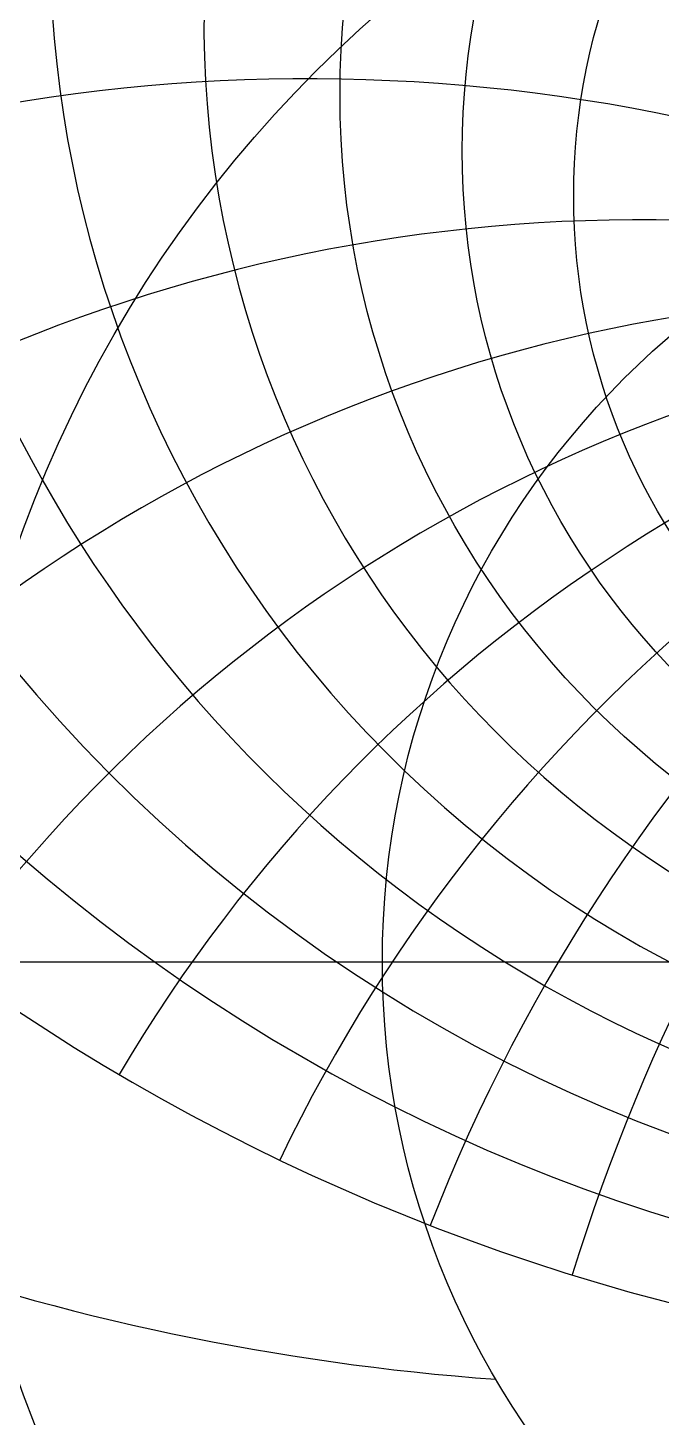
# Model space of a CAD drawing. Header units: millimetres. Extents: x -76 to 76, y -76 to 98.
# Drawn here: x -41.91 to -19.4, y -16.18 to 33.19 of the extents above; entities that cross this region are included whole.
import ezdxf

# ---------------------------------------------------------------- set-up
doc = ezdxf.new("R2010")
doc.units = ezdxf.units.MM
for name, color, linetype in [('ENGRAVE', 7, 'Continuous'), ('ENGRAVE_FINE', 8, 'Continuous'), ('GUIDE', 3, 'Continuous')]:
    doc.layers.add(name, color=color, linetype=linetype)

msp = doc.modelspace()

# ---------------------------------------------------------------- linework, layer by layer
at = {"layer": 'ENGRAVE'}
msp.add_lwpolyline([(-68.4, 0), (68.4, 0)], dxfattribs=at)
for centre, radius in [((0, 0), 68.4), ((0, 30.813), 30.813), ((0, 28.8188), 26.4723), ((0, 27.2162), 22.5103), ((0, 0), 44.7739), ((0, 0), 29.3085)]:
    msp.add_circle(centre, radius, dxfattribs=at)
for centre, radius, start, end in [((0, 33.2996), 35.6461, 104.43657, 75.56343), ((0, 36.4224), 41.1283, 146.34303, 33.65697), ((0, 40.3911), 47.4826, 168.07606, 11.92394), ((0, 45.5234), 55.0404, 184.84521, 355.15479), ((0, 52.3215), 64.3186, 199.041634, 340.958366), ((0, -32.5302), 55.3436, 36, 144), ((0, -32.5302), 55.3436, 36, 144), ((0, 61.626), 76.1739, 211.615649, 328.384351), ((-19.0381, 71.0512), 86.1129, 235.026154, 265.845624)]:
    msp.add_arc(centre, radius, start, end, dxfattribs=at)
at = {"layer": 'ENGRAVE_FINE'}
for centre, radius, start, end in [((-152.0553, -32.5302), 161.8139, 6.558023, 36.869498), ((-152.0553, -32.5302), 161.8139, 6.558023, 36.869498), ((-95.8579, -32.5302), 110.6872, 9.951474, 56.069558), ((-95.8579, -32.5302), 110.6872, 9.951474, 56.069558), ((-65.9559, -32.5302), 86.0994, 13.489072, 76.236453), ((-65.9559, -32.5302), 86.0994, 13.489072, 76.236453), ((-46.4388, -32.5302), 72.2459, 17.231004, 97.725349), ((-46.4388, -32.5302), 72.2459, 17.231004, 97.725349), ((46.4388, -32.5302), 72.2459, 82.274651, 162.768996), ((46.4388, -32.5302), 72.2459, 82.274651, 162.768996), ((-31.9526, -32.5302), 63.9053, 21.249547, 120.755909), ((-31.9526, -32.5302), 63.9053, 21.249547, 120.755909), ((31.9526, -32.5302), 63.9053, 59.244091, 158.750453), ((31.9526, -32.5302), 63.9053, 59.244091, 158.750453), ((-20.1434, -32.5302), 58.8954, 25.634518, 130.214249), ((-20.1434, -32.5302), 58.8954, 25.634518, 130.214249), ((20.1434, -32.5302), 58.8954, 49.785751, 154.365482), ((20.1434, -32.5302), 58.8954, 49.785751, 154.365482), ((-9.7586, -32.5302), 56.1974, 30.50093, 137.66478), ((-9.7586, -32.5302), 56.1974, 30.50093, 137.66478), ((9.7586, -32.5302), 56.1974, 42.33522, 149.49907), ((9.7586, -32.5302), 56.1974, 42.33522, 149.49907), ((0, 129.939), 152.7524, 243.541053, 296.458947)]:
    msp.add_arc(centre, radius, start, end, dxfattribs=at)
at = {"layer": 'GUIDE'}
msp.add_circle((0, 0), 69.54, dxfattribs=at)

doc.saveas('drawing.dxf')
